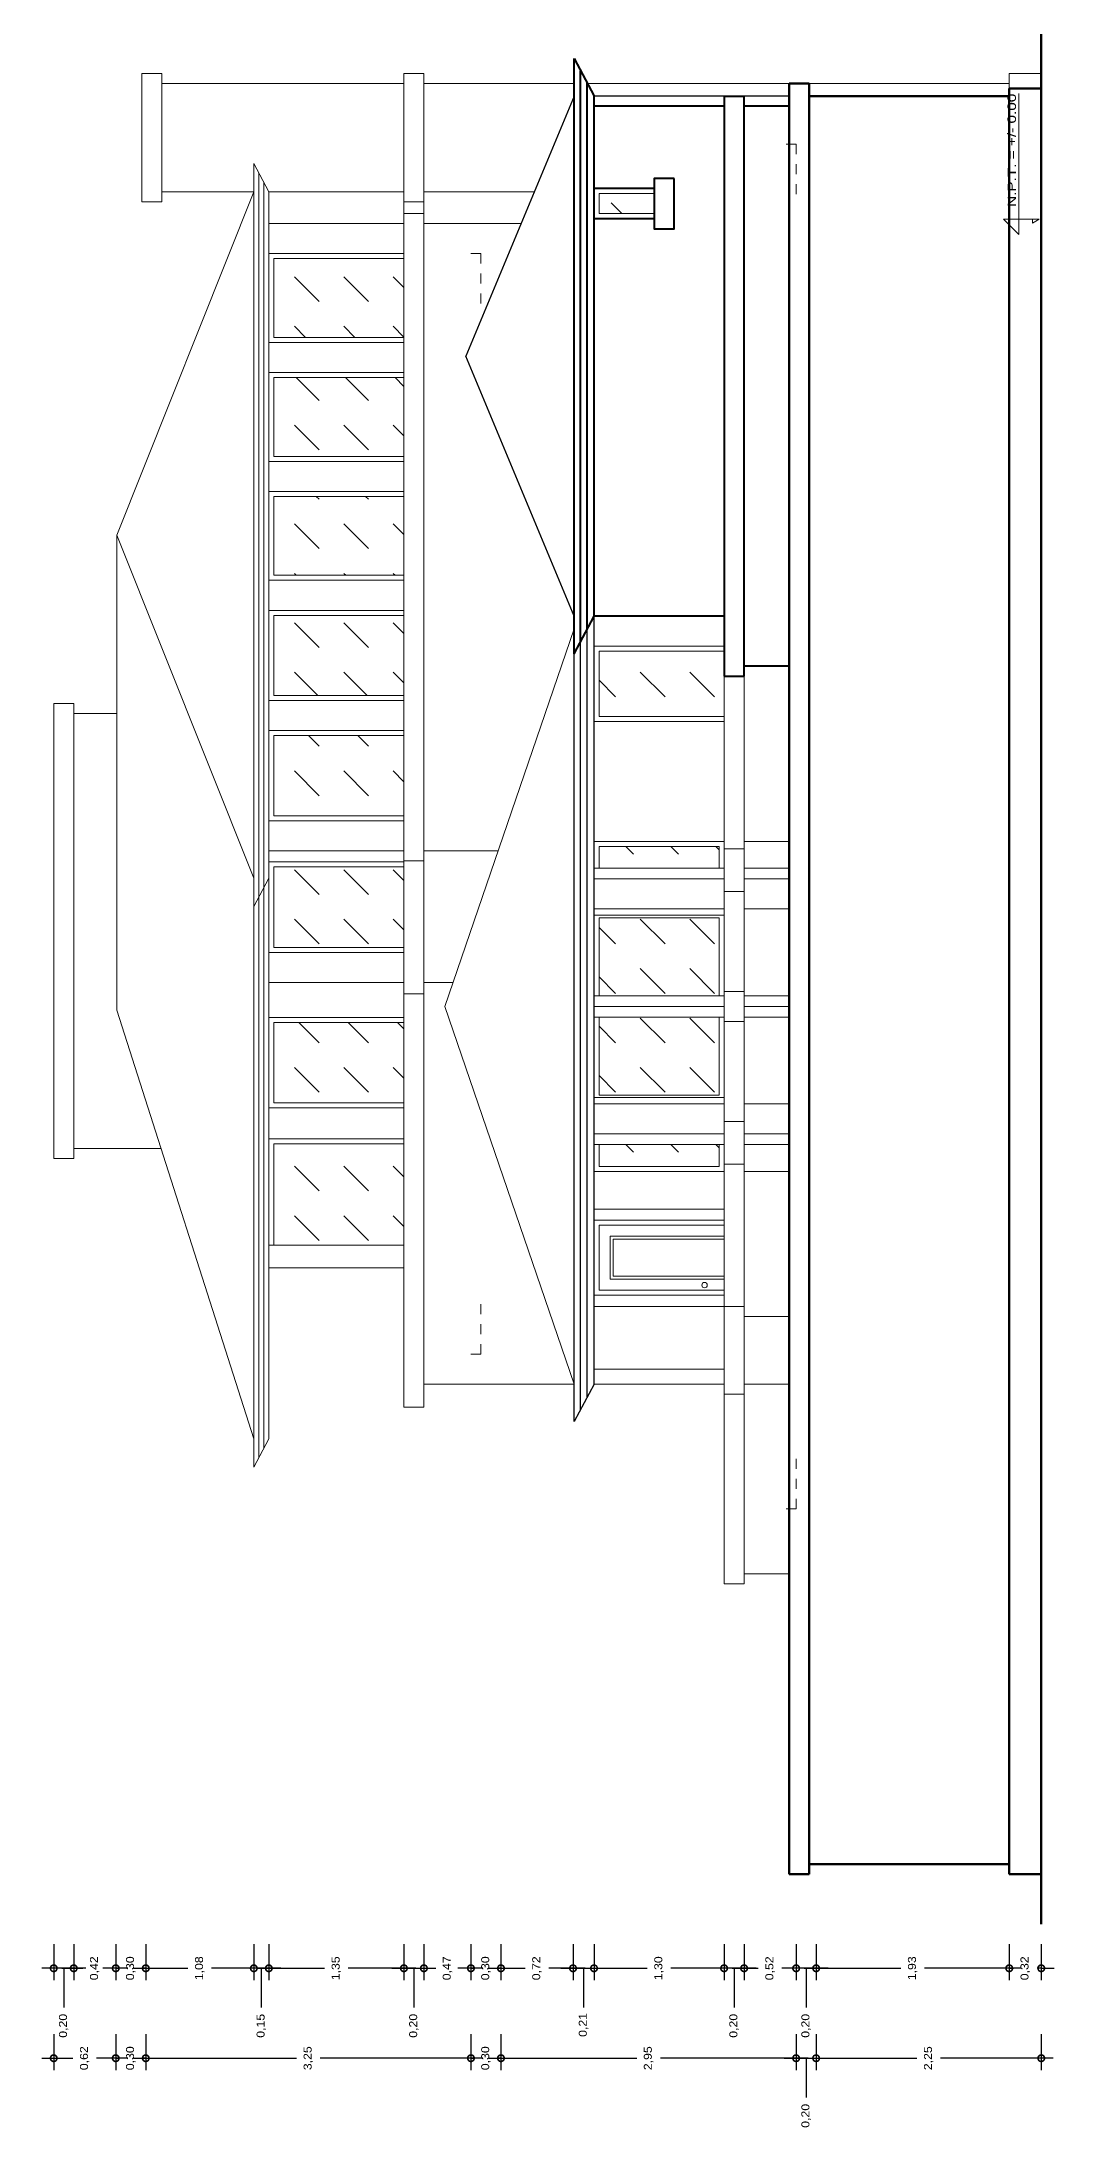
# Model space of a CAD drawing. Header units: millimetres. Extents: x -1459 to -1413, y -119 to 301.
# Drawn here: x -1433.58 to -1423.46, y 185.93 to 206.78 of the extents above; entities that cross this region are included whole.
import ezdxf

# ---------------------------------------------------------------- set-up
doc = ezdxf.new("R2010")
doc.units = ezdxf.units.MM
doc.linetypes.add('RAYITAS', pattern=[0.375, 0.25, -0.125])
doc.layers.get('0').update_dxf_attribs({"lineweight": 0})
doc.layers.get('Defpoints').update_dxf_attribs({"lineweight": 5})
for name, color, linetype, lineweight in [('CORTE PLUMA 5', 5, 'Continuous', 40), ('COTAS', 190, 'Continuous', 9), ('MURO CORTADO', 1, 'Continuous', 60), ('PLUMA 1', 236, 'Continuous', 5), ('PLUMA 2', 3, 'Continuous', 15), ('PLUMA 3', 30, 'Continuous', 20), ('PLUMA 4', 8, 'Continuous', 30), ('PLUMA 6', 140, 'Continuous', 50), ('PROYECCIONES', 40, 'RAYITAS', 13), ('TEXTOS', 30, 'Continuous', 5)]:
    doc.layers.add(name, color=color, linetype=linetype, lineweight=lineweight)
doc.styles.add('Arial', font='arial.ttf')
doc.styles.add('ARIAL DERECHO', font='arial.ttf', dxfattribs={"width": 1.1})
doc.dimstyles.new('COTAS 50 OK', dxfattribs={"dimtxt": 0.08, "dimasz": 0.13, "dimexe": 0.12, "dimexo": 0.2, "dimgap": 0.07, "dimtad": 0, "dimtih": 1, "dimtoh": 1, "dimzin": 0, "dimtxsty": 'ARIAL DERECHO', "dimblk": 'DOTSMALL', "dimcen": 0.15, "dimdle": 0.12, "dimadec": 0, "dimazin": 0, "dimtfac": 1, "dimtmove": 1, "dimatfit": 3, "dimfxl": 1, "dimtzin": 0, "dimarcsym": 0})
pattern_1 = [(135, (-1208.55178, -9.68027), (-0.4490128, 3e-17), [0.3175, -0.3175])]

# ---------------------------------------------------------------- blocks, each defined once
blk = doc.blocks.new('_DotSmall')
at = {"color": 0, "linetype": 'ByBlock', "const_width": 0.5}
blk.add_lwpolyline([(-0.0625, 0, 1), (0.0625, 0, 1)], format="xyb", close=True, dxfattribs=at)
blk = doc.blocks.new('*D639')
at = {"layer": 'COTAS', "color": 0, "lineweight": -2}
for p, q in [((-1426.045, 186.864), (-1426.045, 186.505)), ((-1425.845, 186.864), (-1425.845, 186.505)), ((-1426.165, 186.625), (-1425.725, 186.625)), ((-1425.945, 186.625), (-1425.945, 186.373)), ((-1425.945, 186.373), (-1425.945, 186.233))]:
    blk.add_line(p, q, dxfattribs=at)
at = {"layer": 'Defpoints', "color": 0}
for p in [(-1426.045, 187.064), (-1425.845, 187.064), (-1425.845, 186.625)]:
    blk.add_point(p, dxfattribs=at)
at = {"layer": 'COTAS', "color": 0, "lineweight": -2, "xscale": 0.13, "yscale": 0.13, "zscale": 0.13, "rotation": 180}
blk.add_blockref('_DotSmall', (-1426.045, 186.625), dxfattribs=at)
at = {"layer": 'COTAS', "color": 0, "lineweight": -2, "xscale": 0.13, "yscale": 0.13, "zscale": 0.13}
blk.add_blockref('_DotSmall', (-1425.845, 186.625), dxfattribs=at)
at = {"layer": 'COTAS', "color": 0, "insert": (-1425.945, 186.049), "char_height": 0.08, "attachment_point": 5, "rotation": 90, "style": 'ARIAL DERECHO'}
blk.add_mtext('0,20', dxfattribs=at)
blk = doc.blocks.new('*D640')
at = {"layer": 'COTAS', "color": 0, "lineweight": -2}
for p, q in [((-1425.845, 186.864), (-1425.845, 186.505)), ((-1423.595, 186.864), (-1423.595, 186.505)), ((-1425.965, 186.625), (-1424.838, 186.625)), ((-1423.475, 186.625), (-1424.602, 186.625))]:
    blk.add_line(p, q, dxfattribs=at)
at = {"layer": 'Defpoints', "color": 0}
for p in [(-1425.845, 187.064), (-1423.595, 187.064), (-1423.595, 186.625)]:
    blk.add_point(p, dxfattribs=at)
at = {"layer": 'COTAS', "color": 0, "lineweight": -2, "xscale": 0.13, "yscale": 0.13, "zscale": 0.13, "rotation": 180}
blk.add_blockref('_DotSmall', (-1425.845, 186.625), dxfattribs=at)
at = {"layer": 'COTAS', "color": 0, "lineweight": -2, "xscale": 0.13, "yscale": 0.13, "zscale": 0.13}
blk.add_blockref('_DotSmall', (-1423.595, 186.625), dxfattribs=at)
at = {"layer": 'COTAS', "color": 0, "insert": (-1424.72, 186.625), "char_height": 0.08, "attachment_point": 5, "rotation": 90, "style": 'ARIAL DERECHO'}
blk.add_mtext('2,25', dxfattribs=at)
blk = doc.blocks.new('*D641')
at = {"layer": 'COTAS', "color": 0, "lineweight": -2}
for p, q in [((-1426.045, 187.764), (-1426.045, 187.404)), ((-1425.845, 187.764), (-1425.845, 187.404)), ((-1425.725, 187.524), (-1426.165, 187.524)), ((-1425.945, 187.524), (-1425.945, 187.273)), ((-1425.945, 187.273), (-1425.945, 187.133))]:
    blk.add_line(p, q, dxfattribs=at)
at = {"layer": 'Defpoints', "color": 0}
for p in [(-1426.045, 187.964), (-1425.845, 187.964), (-1426.045, 187.524)]:
    blk.add_point(p, dxfattribs=at)
at = {"layer": 'COTAS', "color": 0, "lineweight": -2, "xscale": 0.13, "yscale": 0.13, "zscale": 0.13, "rotation": 180}
blk.add_blockref('_DotSmall', (-1426.045, 187.524), dxfattribs=at)
at = {"layer": 'COTAS', "color": 0, "lineweight": -2, "xscale": 0.13, "yscale": 0.13, "zscale": 0.13}
blk.add_blockref('_DotSmall', (-1425.845, 187.524), dxfattribs=at)
at = {"layer": 'COTAS', "color": 0, "insert": (-1425.945, 186.949), "char_height": 0.08, "attachment_point": 5, "rotation": 90, "style": 'ARIAL DERECHO'}
blk.add_mtext('0,20', dxfattribs=at)
blk = doc.blocks.new('*D642')
at = {"layer": 'COTAS', "color": 0, "lineweight": -2}
for p, q in [((-1432.545, 186.864), (-1432.545, 186.505)), ((-1429.295, 186.864), (-1429.295, 186.505)), ((-1432.665, 186.625), (-1431.038, 186.625)), ((-1429.175, 186.625), (-1430.802, 186.625))]:
    blk.add_line(p, q, dxfattribs=at)
at = {"layer": 'Defpoints', "color": 0}
for p in [(-1432.545, 187.064), (-1429.295, 187.064), (-1429.295, 186.625)]:
    blk.add_point(p, dxfattribs=at)
at = {"layer": 'COTAS', "color": 0, "lineweight": -2, "xscale": 0.13, "yscale": 0.13, "zscale": 0.13, "rotation": 180}
blk.add_blockref('_DotSmall', (-1432.545, 186.625), dxfattribs=at)
at = {"layer": 'COTAS', "color": 0, "lineweight": -2, "xscale": 0.13, "yscale": 0.13, "zscale": 0.13}
blk.add_blockref('_DotSmall', (-1429.295, 186.625), dxfattribs=at)
at = {"layer": 'COTAS', "color": 0, "insert": (-1430.92, 186.625), "char_height": 0.08, "attachment_point": 5, "rotation": 90, "style": 'ARIAL DERECHO'}
blk.add_mtext('3,25', dxfattribs=at)
blk = doc.blocks.new('*D643')
at = {"layer": 'COTAS', "color": 0, "lineweight": -2}
for p, q in [((-1433.465, 187.764), (-1433.465, 187.404)), ((-1433.265, 187.764), (-1433.265, 187.404)), ((-1433.145, 187.524), (-1433.585, 187.524)), ((-1433.365, 187.524), (-1433.365, 187.273)), ((-1433.365, 187.273), (-1433.365, 187.133))]:
    blk.add_line(p, q, dxfattribs=at)
at = {"layer": 'Defpoints', "color": 0}
for p in [(-1433.465, 187.964), (-1433.265, 187.964), (-1433.465, 187.524)]:
    blk.add_point(p, dxfattribs=at)
at = {"layer": 'COTAS', "color": 0, "lineweight": -2, "xscale": 0.13, "yscale": 0.13, "zscale": 0.13, "rotation": 180}
blk.add_blockref('_DotSmall', (-1433.465, 187.524), dxfattribs=at)
at = {"layer": 'COTAS', "color": 0, "lineweight": -2, "xscale": 0.13, "yscale": 0.13, "zscale": 0.13}
blk.add_blockref('_DotSmall', (-1433.265, 187.524), dxfattribs=at)
at = {"layer": 'COTAS', "color": 0, "insert": (-1433.365, 186.949), "char_height": 0.08, "attachment_point": 5, "rotation": 90, "style": 'ARIAL DERECHO'}
blk.add_mtext('0,20', dxfattribs=at)
blk = doc.blocks.new('*D644')
at = {"layer": 'COTAS', "color": 0, "lineweight": -2}
for p, q in [((-1432.845, 187.764), (-1432.845, 187.404)), ((-1432.545, 187.764), (-1432.545, 187.404)), ((-1432.845, 187.524), (-1432.975, 187.524)), ((-1432.845, 187.524), (-1432.813, 187.524)), ((-1432.545, 187.524), (-1432.577, 187.524)), ((-1432.545, 187.524), (-1432.415, 187.524))]:
    blk.add_line(p, q, dxfattribs=at)
at = {"layer": 'Defpoints', "color": 0}
for p in [(-1432.845, 187.964), (-1432.545, 187.964), (-1432.545, 187.524)]:
    blk.add_point(p, dxfattribs=at)
at = {"layer": 'COTAS', "color": 0, "lineweight": -2, "xscale": 0.13, "yscale": 0.13, "zscale": 0.13}
blk.add_blockref('_DotSmall', (-1432.845, 187.524), dxfattribs=at)
at = {"layer": 'COTAS', "color": 0, "lineweight": -2, "xscale": 0.13, "yscale": 0.13, "zscale": 0.13, "rotation": 180}
blk.add_blockref('_DotSmall', (-1432.545, 187.524), dxfattribs=at)
at = {"layer": 'COTAS', "color": 0, "insert": (-1432.695, 187.524), "char_height": 0.08, "attachment_point": 5, "rotation": 90, "style": 'ARIAL DERECHO'}
blk.add_mtext('0,30', dxfattribs=at)
blk = doc.blocks.new('*D645')
at = {"layer": 'COTAS', "color": 0, "lineweight": -2}
for p, q in [((-1433.265, 187.764), (-1433.265, 187.404)), ((-1432.845, 187.764), (-1432.845, 187.404)), ((-1433.385, 187.524), (-1433.173, 187.524)), ((-1432.725, 187.524), (-1432.937, 187.524))]:
    blk.add_line(p, q, dxfattribs=at)
at = {"layer": 'Defpoints', "color": 0}
for p in [(-1433.265, 187.964), (-1432.845, 187.964), (-1433.265, 187.524)]:
    blk.add_point(p, dxfattribs=at)
at = {"layer": 'COTAS', "color": 0, "lineweight": -2, "xscale": 0.13, "yscale": 0.13, "zscale": 0.13, "rotation": 180}
blk.add_blockref('_DotSmall', (-1433.265, 187.524), dxfattribs=at)
at = {"layer": 'COTAS', "color": 0, "lineweight": -2, "xscale": 0.13, "yscale": 0.13, "zscale": 0.13}
blk.add_blockref('_DotSmall', (-1432.845, 187.524), dxfattribs=at)
at = {"layer": 'COTAS', "color": 0, "insert": (-1433.055, 187.524), "char_height": 0.08, "attachment_point": 5, "rotation": 90, "style": 'ARIAL DERECHO'}
blk.add_mtext('0,42', dxfattribs=at)
blk = doc.blocks.new('*D646')
at = {"layer": 'COTAS', "color": 0, "lineweight": -2}
for p, q in [((-1432.845, 186.864), (-1432.845, 186.505)), ((-1432.545, 186.864), (-1432.545, 186.505)), ((-1432.845, 186.625), (-1432.975, 186.625)), ((-1432.845, 186.625), (-1432.813, 186.625)), ((-1432.545, 186.625), (-1432.577, 186.625)), ((-1432.545, 186.625), (-1432.415, 186.625))]:
    blk.add_line(p, q, dxfattribs=at)
at = {"layer": 'Defpoints', "color": 0}
for p in [(-1432.845, 187.064), (-1432.545, 187.064), (-1432.845, 186.625)]:
    blk.add_point(p, dxfattribs=at)
at = {"layer": 'COTAS', "color": 0, "lineweight": -2, "xscale": 0.13, "yscale": 0.13, "zscale": 0.13}
blk.add_blockref('_DotSmall', (-1432.845, 186.625), dxfattribs=at)
at = {"layer": 'COTAS', "color": 0, "lineweight": -2, "xscale": 0.13, "yscale": 0.13, "zscale": 0.13, "rotation": 180}
blk.add_blockref('_DotSmall', (-1432.545, 186.625), dxfattribs=at)
at = {"layer": 'COTAS', "color": 0, "insert": (-1432.695, 186.625), "char_height": 0.08, "attachment_point": 5, "rotation": 90, "style": 'ARIAL DERECHO'}
blk.add_mtext('0,30', dxfattribs=at)
blk = doc.blocks.new('*D647')
at = {"layer": 'COTAS', "color": 0, "lineweight": -2}
for p, q in [((-1433.465, 186.864), (-1433.465, 186.505)), ((-1432.845, 186.864), (-1432.845, 186.505)), ((-1433.585, 186.625), (-1433.273, 186.625)), ((-1432.725, 186.625), (-1433.037, 186.625))]:
    blk.add_line(p, q, dxfattribs=at)
at = {"layer": 'Defpoints', "color": 0}
for p in [(-1433.465, 187.064), (-1432.845, 187.064), (-1433.465, 186.625)]:
    blk.add_point(p, dxfattribs=at)
at = {"layer": 'COTAS', "color": 0, "lineweight": -2, "xscale": 0.13, "yscale": 0.13, "zscale": 0.13, "rotation": 180}
blk.add_blockref('_DotSmall', (-1433.465, 186.625), dxfattribs=at)
at = {"layer": 'COTAS', "color": 0, "lineweight": -2, "xscale": 0.13, "yscale": 0.13, "zscale": 0.13}
blk.add_blockref('_DotSmall', (-1432.845, 186.625), dxfattribs=at)
at = {"layer": 'COTAS', "color": 0, "insert": (-1433.155, 186.625), "char_height": 0.08, "attachment_point": 5, "rotation": 90, "style": 'ARIAL DERECHO'}
blk.add_mtext('0,62', dxfattribs=at)
blk = doc.blocks.new('*D648')
at = {"layer": 'COTAS', "color": 0, "lineweight": -2}
for p, q in [((-1429.765, 187.764), (-1429.765, 187.404)), ((-1429.295, 187.764), (-1429.295, 187.404)), ((-1429.885, 187.524), (-1429.648, 187.524)), ((-1429.175, 187.524), (-1429.412, 187.524))]:
    blk.add_line(p, q, dxfattribs=at)
at = {"layer": 'Defpoints', "color": 0}
for p in [(-1429.765, 187.964), (-1429.295, 187.964), (-1429.295, 187.524)]:
    blk.add_point(p, dxfattribs=at)
at = {"layer": 'COTAS', "color": 0, "lineweight": -2, "xscale": 0.13, "yscale": 0.13, "zscale": 0.13, "rotation": 180}
blk.add_blockref('_DotSmall', (-1429.765, 187.524), dxfattribs=at)
at = {"layer": 'COTAS', "color": 0, "lineweight": -2, "xscale": 0.13, "yscale": 0.13, "zscale": 0.13}
blk.add_blockref('_DotSmall', (-1429.295, 187.524), dxfattribs=at)
at = {"layer": 'COTAS', "color": 0, "insert": (-1429.53, 187.524), "char_height": 0.08, "attachment_point": 5, "rotation": 90, "style": 'ARIAL DERECHO'}
blk.add_mtext('0,47', dxfattribs=at)
blk = doc.blocks.new('*D649')
at = {"layer": 'COTAS', "color": 0, "lineweight": -2}
for p, q in [((-1429.965, 187.764), (-1429.965, 187.404)), ((-1429.765, 187.764), (-1429.765, 187.404)), ((-1430.085, 187.524), (-1429.645, 187.524)), ((-1429.865, 187.524), (-1429.865, 187.273)), ((-1429.865, 187.273), (-1429.865, 187.133))]:
    blk.add_line(p, q, dxfattribs=at)
at = {"layer": 'Defpoints', "color": 0}
for p in [(-1429.965, 187.964), (-1429.765, 187.964), (-1429.765, 187.524)]:
    blk.add_point(p, dxfattribs=at)
at = {"layer": 'COTAS', "color": 0, "lineweight": -2, "xscale": 0.13, "yscale": 0.13, "zscale": 0.13, "rotation": 180}
blk.add_blockref('_DotSmall', (-1429.965, 187.524), dxfattribs=at)
at = {"layer": 'COTAS', "color": 0, "lineweight": -2, "xscale": 0.13, "yscale": 0.13, "zscale": 0.13}
blk.add_blockref('_DotSmall', (-1429.765, 187.524), dxfattribs=at)
at = {"layer": 'COTAS', "color": 0, "insert": (-1429.865, 186.949), "char_height": 0.08, "attachment_point": 5, "rotation": 90, "style": 'ARIAL DERECHO'}
blk.add_mtext('0,20', dxfattribs=at)
blk = doc.blocks.new('*D650')
at = {"layer": 'COTAS', "color": 0, "lineweight": -2}
for p, q in [((-1432.545, 187.764), (-1432.545, 187.404)), ((-1431.465, 187.764), (-1431.465, 187.404)), ((-1432.665, 187.524), (-1432.123, 187.524)), ((-1431.345, 187.524), (-1431.887, 187.524))]:
    blk.add_line(p, q, dxfattribs=at)
at = {"layer": 'Defpoints', "color": 0}
for p in [(-1432.545, 187.964), (-1431.465, 187.964), (-1432.545, 187.524)]:
    blk.add_point(p, dxfattribs=at)
at = {"layer": 'COTAS', "color": 0, "lineweight": -2, "xscale": 0.13, "yscale": 0.13, "zscale": 0.13, "rotation": 180}
blk.add_blockref('_DotSmall', (-1432.545, 187.524), dxfattribs=at)
at = {"layer": 'COTAS', "color": 0, "lineweight": -2, "xscale": 0.13, "yscale": 0.13, "zscale": 0.13}
blk.add_blockref('_DotSmall', (-1431.465, 187.524), dxfattribs=at)
at = {"layer": 'COTAS', "color": 0, "insert": (-1432.005, 187.524), "char_height": 0.08, "attachment_point": 5, "rotation": 90, "style": 'ARIAL DERECHO'}
blk.add_mtext('1,08', dxfattribs=at)
blk = doc.blocks.new('*D651')
at = {"layer": 'COTAS', "color": 0, "lineweight": -2}
for p, q in [((-1431.465, 187.764), (-1431.465, 187.404)), ((-1431.315, 187.764), (-1431.315, 187.404)), ((-1431.195, 187.524), (-1431.585, 187.524)), ((-1431.39, 187.524), (-1431.39, 187.273)), ((-1431.39, 187.273), (-1431.39, 187.133))]:
    blk.add_line(p, q, dxfattribs=at)
at = {"layer": 'Defpoints', "color": 0}
for p in [(-1431.465, 187.964), (-1431.315, 187.964), (-1431.465, 187.524)]:
    blk.add_point(p, dxfattribs=at)
at = {"layer": 'COTAS', "color": 0, "lineweight": -2, "xscale": 0.13, "yscale": 0.13, "zscale": 0.13, "rotation": 180}
blk.add_blockref('_DotSmall', (-1431.465, 187.524), dxfattribs=at)
at = {"layer": 'COTAS', "color": 0, "lineweight": -2, "xscale": 0.13, "yscale": 0.13, "zscale": 0.13}
blk.add_blockref('_DotSmall', (-1431.315, 187.524), dxfattribs=at)
at = {"layer": 'COTAS', "color": 0, "insert": (-1431.39, 186.949), "char_height": 0.08, "attachment_point": 5, "rotation": 90, "style": 'ARIAL DERECHO'}
blk.add_mtext('0,15', dxfattribs=at)
blk = doc.blocks.new('*D652')
at = {"layer": 'COTAS', "color": 0, "lineweight": -2}
for p, q in [((-1431.315, 187.764), (-1431.315, 187.404)), ((-1429.965, 187.764), (-1429.965, 187.404)), ((-1431.435, 187.524), (-1430.758, 187.524)), ((-1429.845, 187.524), (-1430.522, 187.524))]:
    blk.add_line(p, q, dxfattribs=at)
at = {"layer": 'Defpoints', "color": 0}
for p in [(-1431.315, 187.964), (-1429.965, 187.964), (-1429.965, 187.524)]:
    blk.add_point(p, dxfattribs=at)
at = {"layer": 'COTAS', "color": 0, "lineweight": -2, "xscale": 0.13, "yscale": 0.13, "zscale": 0.13, "rotation": 180}
blk.add_blockref('_DotSmall', (-1431.315, 187.524), dxfattribs=at)
at = {"layer": 'COTAS', "color": 0, "lineweight": -2, "xscale": 0.13, "yscale": 0.13, "zscale": 0.13}
blk.add_blockref('_DotSmall', (-1429.965, 187.524), dxfattribs=at)
at = {"layer": 'COTAS', "color": 0, "insert": (-1430.64, 187.524), "char_height": 0.08, "attachment_point": 5, "rotation": 90, "style": 'ARIAL DERECHO'}
blk.add_mtext('1,35', dxfattribs=at)
blk = doc.blocks.new('*D653')
at = {"layer": 'COTAS', "color": 0, "lineweight": -2}
for p, q in [((-1428.275, 187.764), (-1428.275, 187.404)), ((-1428.065, 187.764), (-1428.065, 187.404)), ((-1428.395, 187.524), (-1427.945, 187.524)), ((-1428.17, 187.524), (-1428.17, 187.273)), ((-1428.17, 187.273), (-1428.17, 187.133))]:
    blk.add_line(p, q, dxfattribs=at)
at = {"layer": 'Defpoints', "color": 0}
for p in [(-1428.275, 187.964), (-1428.065, 187.964), (-1428.065, 187.524)]:
    blk.add_point(p, dxfattribs=at)
at = {"layer": 'COTAS', "color": 0, "lineweight": -2, "xscale": 0.13, "yscale": 0.13, "zscale": 0.13, "rotation": 180}
blk.add_blockref('_DotSmall', (-1428.275, 187.524), dxfattribs=at)
at = {"layer": 'COTAS', "color": 0, "lineweight": -2, "xscale": 0.13, "yscale": 0.13, "zscale": 0.13}
blk.add_blockref('_DotSmall', (-1428.065, 187.524), dxfattribs=at)
at = {"layer": 'COTAS', "color": 0, "insert": (-1428.17, 186.958), "char_height": 0.08, "attachment_point": 5, "rotation": 90, "style": 'ARIAL DERECHO'}
blk.add_mtext('0,21', dxfattribs=at)
blk = doc.blocks.new('*D654')
at = {"layer": 'COTAS', "color": 0, "lineweight": -2}
for p, q in [((-1428.065, 187.764), (-1428.065, 187.404)), ((-1426.765, 187.764), (-1426.765, 187.404)), ((-1428.185, 187.524), (-1427.533, 187.524)), ((-1426.645, 187.524), (-1427.297, 187.524))]:
    blk.add_line(p, q, dxfattribs=at)
at = {"layer": 'Defpoints', "color": 0}
for p in [(-1428.065, 187.964), (-1426.765, 187.964), (-1428.065, 187.524)]:
    blk.add_point(p, dxfattribs=at)
at = {"layer": 'COTAS', "color": 0, "lineweight": -2, "xscale": 0.13, "yscale": 0.13, "zscale": 0.13, "rotation": 180}
blk.add_blockref('_DotSmall', (-1428.065, 187.524), dxfattribs=at)
at = {"layer": 'COTAS', "color": 0, "lineweight": -2, "xscale": 0.13, "yscale": 0.13, "zscale": 0.13}
blk.add_blockref('_DotSmall', (-1426.765, 187.524), dxfattribs=at)
at = {"layer": 'COTAS', "color": 0, "insert": (-1427.415, 187.524), "char_height": 0.08, "attachment_point": 5, "rotation": 90, "style": 'ARIAL DERECHO'}
blk.add_mtext('1,30', dxfattribs=at)
blk = doc.blocks.new('*D655')
at = {"layer": 'COTAS', "color": 0, "lineweight": -2}
for p, q in [((-1426.765, 187.764), (-1426.765, 187.404)), ((-1426.565, 187.764), (-1426.565, 187.404)), ((-1426.445, 187.524), (-1426.885, 187.524)), ((-1426.665, 187.524), (-1426.665, 187.273)), ((-1426.665, 187.273), (-1426.665, 187.133))]:
    blk.add_line(p, q, dxfattribs=at)
at = {"layer": 'Defpoints', "color": 0}
for p in [(-1426.765, 187.964), (-1426.565, 187.964), (-1426.765, 187.524)]:
    blk.add_point(p, dxfattribs=at)
at = {"layer": 'COTAS', "color": 0, "lineweight": -2, "xscale": 0.13, "yscale": 0.13, "zscale": 0.13, "rotation": 180}
blk.add_blockref('_DotSmall', (-1426.765, 187.524), dxfattribs=at)
at = {"layer": 'COTAS', "color": 0, "lineweight": -2, "xscale": 0.13, "yscale": 0.13, "zscale": 0.13}
blk.add_blockref('_DotSmall', (-1426.565, 187.524), dxfattribs=at)
at = {"layer": 'COTAS', "color": 0, "insert": (-1426.665, 186.949), "char_height": 0.08, "attachment_point": 5, "rotation": 90, "style": 'ARIAL DERECHO'}
blk.add_mtext('0,20', dxfattribs=at)
blk = doc.blocks.new('*D656')
at = {"layer": 'COTAS', "color": 0, "lineweight": -2}
for p, q in [((-1426.565, 187.764), (-1426.565, 187.404)), ((-1426.045, 187.764), (-1426.045, 187.404)), ((-1426.685, 187.524), (-1426.423, 187.524)), ((-1425.925, 187.524), (-1426.187, 187.524))]:
    blk.add_line(p, q, dxfattribs=at)
at = {"layer": 'Defpoints', "color": 0}
for p in [(-1426.565, 187.964), (-1426.045, 187.964), (-1426.565, 187.524)]:
    blk.add_point(p, dxfattribs=at)
at = {"layer": 'COTAS', "color": 0, "lineweight": -2, "xscale": 0.13, "yscale": 0.13, "zscale": 0.13, "rotation": 180}
blk.add_blockref('_DotSmall', (-1426.565, 187.524), dxfattribs=at)
at = {"layer": 'COTAS', "color": 0, "lineweight": -2, "xscale": 0.13, "yscale": 0.13, "zscale": 0.13}
blk.add_blockref('_DotSmall', (-1426.045, 187.524), dxfattribs=at)
at = {"layer": 'COTAS', "color": 0, "insert": (-1426.305, 187.524), "char_height": 0.08, "attachment_point": 5, "rotation": 90, "style": 'ARIAL DERECHO'}
blk.add_mtext('0,52', dxfattribs=at)
blk = doc.blocks.new('*D657')
at = {"layer": 'COTAS', "color": 0, "lineweight": -2}
for p, q in [((-1423.915, 187.764), (-1423.915, 187.404)), ((-1423.595, 187.764), (-1423.595, 187.404)), ((-1423.915, 187.524), (-1424.045, 187.524)), ((-1423.915, 187.524), (-1423.873, 187.524)), ((-1423.595, 187.524), (-1423.637, 187.524)), ((-1423.595, 187.524), (-1423.465, 187.524))]:
    blk.add_line(p, q, dxfattribs=at)
at = {"layer": 'Defpoints', "color": 0}
for p in [(-1423.915, 187.964), (-1423.595, 187.964), (-1423.595, 187.524)]:
    blk.add_point(p, dxfattribs=at)
at = {"layer": 'COTAS', "color": 0, "lineweight": -2, "xscale": 0.13, "yscale": 0.13, "zscale": 0.13}
blk.add_blockref('_DotSmall', (-1423.915, 187.524), dxfattribs=at)
at = {"layer": 'COTAS', "color": 0, "lineweight": -2, "xscale": 0.13, "yscale": 0.13, "zscale": 0.13, "rotation": 180}
blk.add_blockref('_DotSmall', (-1423.595, 187.524), dxfattribs=at)
at = {"layer": 'COTAS', "color": 0, "insert": (-1423.755, 187.524), "char_height": 0.08, "attachment_point": 5, "rotation": 90, "style": 'ARIAL DERECHO'}
blk.add_mtext('0,32', dxfattribs=at)
blk = doc.blocks.new('*D666')
at = {"layer": 'COTAS', "color": 0, "lineweight": -2}
for p, q in [((-1425.845, 187.764), (-1425.845, 187.404)), ((-1423.915, 187.764), (-1423.915, 187.404)), ((-1425.965, 187.524), (-1424.998, 187.524)), ((-1423.795, 187.524), (-1424.762, 187.524))]:
    blk.add_line(p, q, dxfattribs=at)
at = {"layer": 'Defpoints', "color": 0}
for p in [(-1425.845, 187.964), (-1423.915, 187.964), (-1425.845, 187.524)]:
    blk.add_point(p, dxfattribs=at)
at = {"layer": 'COTAS', "color": 0, "lineweight": -2, "xscale": 0.13, "yscale": 0.13, "zscale": 0.13, "rotation": 180}
blk.add_blockref('_DotSmall', (-1425.845, 187.524), dxfattribs=at)
at = {"layer": 'COTAS', "color": 0, "lineweight": -2, "xscale": 0.13, "yscale": 0.13, "zscale": 0.13}
blk.add_blockref('_DotSmall', (-1423.915, 187.524), dxfattribs=at)
at = {"layer": 'COTAS', "color": 0, "insert": (-1424.88, 187.524), "char_height": 0.08, "attachment_point": 5, "rotation": 90, "style": 'ARIAL DERECHO'}
blk.add_mtext('1,93', dxfattribs=at)
blk = doc.blocks.new('f')
at = {"layer": 'TEXTOS'}
for p, q in [((564.862, -28.78), (565.014, -28.628)), ((565.014, -28.628), (565.014, -28.984)), ((564.862, -28.78), (566.107, -28.78)), ((564.974, -28.918), (565.014, -28.918)), ((564.974, -28.918), (565.014, -28.984)), ((566.107, -28.78), (566.271, -28.78))]:
    blk.add_line(p, q, dxfattribs=at)
blk = doc.blocks.new('*D749')
at = {"layer": 'COTAS', "color": 0, "lineweight": -2}
for p, q in [((-1429.295, 187.764), (-1429.295, 187.404)), ((-1428.995, 187.764), (-1428.995, 187.404)), ((-1429.295, 187.524), (-1429.425, 187.524)), ((-1429.295, 187.524), (-1429.263, 187.524)), ((-1428.995, 187.524), (-1429.027, 187.524)), ((-1428.995, 187.524), (-1428.865, 187.524))]:
    blk.add_line(p, q, dxfattribs=at)
at = {"layer": 'Defpoints', "color": 0}
for p in [(-1429.295, 187.964), (-1428.995, 187.964), (-1428.995, 187.524)]:
    blk.add_point(p, dxfattribs=at)
at = {"layer": 'COTAS', "color": 0, "lineweight": -2, "xscale": 0.13, "yscale": 0.13, "zscale": 0.13}
blk.add_blockref('_DotSmall', (-1429.295, 187.524), dxfattribs=at)
at = {"layer": 'COTAS', "color": 0, "lineweight": -2, "xscale": 0.13, "yscale": 0.13, "zscale": 0.13, "rotation": 180}
blk.add_blockref('_DotSmall', (-1428.995, 187.524), dxfattribs=at)
at = {"layer": 'COTAS', "color": 0, "insert": (-1429.145, 187.524), "char_height": 0.08, "attachment_point": 5, "rotation": 90, "style": 'ARIAL DERECHO'}
blk.add_mtext('0,30', dxfattribs=at)
blk = doc.blocks.new('*D750')
at = {"layer": 'COTAS', "color": 0, "lineweight": -2}
for p, q in [((-1429.295, 186.864), (-1429.295, 186.505)), ((-1428.995, 186.864), (-1428.995, 186.505)), ((-1429.295, 186.625), (-1429.425, 186.625)), ((-1429.295, 186.625), (-1429.263, 186.625)), ((-1428.995, 186.625), (-1429.027, 186.625)), ((-1428.995, 186.625), (-1428.865, 186.625))]:
    blk.add_line(p, q, dxfattribs=at)
at = {"layer": 'Defpoints', "color": 0}
for p in [(-1429.295, 187.064), (-1428.995, 187.064), (-1428.995, 186.625)]:
    blk.add_point(p, dxfattribs=at)
at = {"layer": 'COTAS', "color": 0, "lineweight": -2, "xscale": 0.13, "yscale": 0.13, "zscale": 0.13}
blk.add_blockref('_DotSmall', (-1429.295, 186.625), dxfattribs=at)
at = {"layer": 'COTAS', "color": 0, "lineweight": -2, "xscale": 0.13, "yscale": 0.13, "zscale": 0.13, "rotation": 180}
blk.add_blockref('_DotSmall', (-1428.995, 186.625), dxfattribs=at)
at = {"layer": 'COTAS', "color": 0, "insert": (-1429.145, 186.625), "char_height": 0.08, "attachment_point": 5, "rotation": 90, "style": 'ARIAL DERECHO'}
blk.add_mtext('0,30', dxfattribs=at)
blk = doc.blocks.new('*D751')
at = {"layer": 'COTAS', "color": 0, "lineweight": -2}
for p, q in [((-1428.995, 187.764), (-1428.995, 187.404)), ((-1428.275, 187.764), (-1428.275, 187.404)), ((-1429.115, 187.524), (-1428.753, 187.524)), ((-1428.155, 187.524), (-1428.517, 187.524))]:
    blk.add_line(p, q, dxfattribs=at)
at = {"layer": 'Defpoints', "color": 0}
for p in [(-1428.995, 187.964), (-1428.275, 187.964), (-1428.995, 187.524)]:
    blk.add_point(p, dxfattribs=at)
at = {"layer": 'COTAS', "color": 0, "lineweight": -2, "xscale": 0.13, "yscale": 0.13, "zscale": 0.13, "rotation": 180}
blk.add_blockref('_DotSmall', (-1428.995, 187.524), dxfattribs=at)
at = {"layer": 'COTAS', "color": 0, "lineweight": -2, "xscale": 0.13, "yscale": 0.13, "zscale": 0.13}
blk.add_blockref('_DotSmall', (-1428.275, 187.524), dxfattribs=at)
at = {"layer": 'COTAS', "color": 0, "insert": (-1428.635, 187.524), "char_height": 0.08, "attachment_point": 5, "rotation": 90, "style": 'ARIAL DERECHO'}
blk.add_mtext('0,72', dxfattribs=at)
blk = doc.blocks.new('*D752')
at = {"layer": 'COTAS', "color": 0, "lineweight": -2}
for p, q in [((-1428.995, 186.864), (-1428.995, 186.505)), ((-1426.045, 186.864), (-1426.045, 186.505)), ((-1429.115, 186.625), (-1427.638, 186.625)), ((-1425.925, 186.625), (-1427.402, 186.625))]:
    blk.add_line(p, q, dxfattribs=at)
at = {"layer": 'Defpoints', "color": 0}
for p in [(-1428.995, 187.064), (-1426.045, 187.064), (-1426.045, 186.625)]:
    blk.add_point(p, dxfattribs=at)
at = {"layer": 'COTAS', "color": 0, "lineweight": -2, "xscale": 0.13, "yscale": 0.13, "zscale": 0.13, "rotation": 180}
blk.add_blockref('_DotSmall', (-1428.995, 186.625), dxfattribs=at)
at = {"layer": 'COTAS', "color": 0, "lineweight": -2, "xscale": 0.13, "yscale": 0.13, "zscale": 0.13}
blk.add_blockref('_DotSmall', (-1426.045, 186.625), dxfattribs=at)
at = {"layer": 'COTAS', "color": 0, "insert": (-1427.52, 186.625), "char_height": 0.08, "attachment_point": 5, "rotation": 90, "style": 'ARIAL DERECHO'}
blk.add_mtext('2,95', dxfattribs=at)

msp = doc.modelspace()

# ---------------------------------------------------------------- hatches: boundary and pattern name
h = msp.add_hatch()
h.set_pattern_fill('DASH', color=256, scale=0.1, angle=45, style=0)
h.set_pattern_definition(pattern_1)
h.paths.add_polyline_path([(-1428.015, 205.264), (-1428.015, 205.064), (-1427.465, 205.064), (-1427.465, 205.264)])
h = msp.add_hatch()
h.set_pattern_fill('DASH', color=256, scale=0.11, angle=45, style=0)
h.set_pattern_definition([(135, (-1208.55178, -9.68027), (-0.4939141, 3e-17), [0.34925, -0.34925])])
h.paths.add_polyline_path([(-1431.265, 195.765), (-1431.265, 194.753), (-1429.965, 194.753), (-1429.965, 195.765)])
h.paths.add_polyline_path([(-1431.265, 196.979), (-1431.265, 196.175), (-1429.965, 196.175), (-1429.965, 196.979)])
h.paths.add_polyline_path([(-1431.265, 198.533), (-1431.265, 197.729), (-1429.965, 197.729), (-1429.965, 198.533)])
h.paths.add_polyline_path([(-1431.265, 199.846), (-1431.265, 199.045), (-1429.965, 199.045), (-1429.965, 199.846)])
h.paths.add_polyline_path([(-1431.265, 201.046), (-1431.265, 200.246), (-1429.965, 200.246), (-1429.965, 201.046)])
h.paths.add_polyline_path([(-1431.265, 202.238), (-1431.265, 201.449), (-1429.965, 201.449), (-1429.965, 202.238)])
h.paths.add_polyline_path([(-1431.265, 203.426), (-1431.265, 202.638), (-1429.965, 202.638), (-1429.965, 203.426)])
h.paths.add_polyline_path([(-1431.265, 204.615), (-1431.265, 203.826), (-1429.965, 203.826), (-1429.965, 204.615)])
h.paths.add_polyline_path([(-1428.015, 197.033), (-1428.015, 196.253), (-1426.815, 196.253), (-1426.815, 197.033)])
h.paths.add_polyline_path([(-1428.015, 198.026), (-1428.015, 197.245), (-1426.815, 197.245), (-1426.815, 198.026)])
h.paths.add_polyline_path([(-1428.015, 200.689), (-1428.015, 200.039), (-1426.765, 200.039), (-1426.765, 200.439), (-1426.765, 200.689)])
h = msp.add_hatch()
h.set_pattern_fill('DASH', color=256, scale=0.1, angle=45, style=0)
h.set_pattern_definition(pattern_1)
h.paths.add_polyline_path([(-1428.015, 198.739), (-1428.015, 198.52), (-1426.815, 198.52), (-1426.815, 198.739)])
h = msp.add_hatch()
h.set_pattern_fill('DASH', color=256, scale=0.1, angle=45, style=0)
h.set_pattern_definition([(135, (-1208.55178, -12.66133), (-0.4490128, 3e-17), [0.3175, -0.3175])])
h.paths.add_polyline_path([(-1428.015, 195.758), (-1428.015, 195.539), (-1426.815, 195.539), (-1426.815, 195.758)])

# ---------------------------------------------------------------- linework, layer by layer
for p, q in [((-1429.965, 204.615), (-1431.265, 204.615)), ((-1431.265, 204.615), (-1431.265, 203.826)), ((-1431.265, 203.826), (-1429.965, 203.826)), ((-1429.965, 203.426), (-1431.265, 203.426)), ((-1431.265, 203.426), (-1431.265, 202.638)), ((-1429.965, 202.638), (-1431.265, 202.638)), ((-1429.965, 202.238), (-1431.265, 202.238)), ((-1431.265, 202.238), (-1431.265, 201.449)), ((-1429.965, 201.449), (-1431.265, 201.449)), ((-1429.965, 201.046), (-1431.265, 201.046)), ((-1431.265, 201.046), (-1431.265, 200.246)), ((-1428.015, 200.039), (-1428.015, 200.689)), ((-1428.015, 200.689), (-1426.765, 200.689)), ((-1433.465, 195.618), (-1433.465, 200.167)), ((-1433.465, 200.167), (-1433.265, 200.167)), ((-1433.265, 200.167), (-1433.265, 195.618)), ((-1429.965, 200.246), (-1431.265, 200.246)), ((-1433.265, 200.067), (-1432.835, 200.067)), ((-1426.765, 200.039), (-1428.015, 200.039)), ((-1429.965, 199.846), (-1431.265, 199.846)), ((-1431.265, 199.846), (-1431.265, 199.045)), ((-1429.965, 199.045), (-1431.265, 199.045)), ((-1426.815, 198.739), (-1428.015, 198.739)), ((-1428.015, 198.739), (-1428.015, 198.52)), ((-1426.815, 198.739), (-1426.815, 198.52)), ((-1431.265, 198.533), (-1431.265, 197.729)), ((-1429.965, 198.533), (-1431.265, 198.533)), ((-1426.815, 198.026), (-1428.015, 198.026)), ((-1428.015, 198.026), (-1428.015, 197.245)), ((-1426.815, 198.026), (-1426.815, 197.245)), ((-1431.265, 197.729), (-1429.965, 197.729)), ((-1428.015, 196.253), (-1428.015, 197.033)), ((-1426.815, 196.253), (-1426.815, 197.033)), ((-1429.965, 196.979), (-1431.265, 196.979)), ((-1431.265, 196.979), (-1431.265, 196.175)), ((-1426.815, 196.253), (-1428.015, 196.253)), ((-1431.265, 196.175), (-1429.965, 196.175)), ((-1433.265, 195.618), (-1433.465, 195.618)), ((-1433.265, 195.718), (-1432.392, 195.718)), ((-1429.965, 195.765), (-1431.265, 195.765)), ((-1431.265, 195.765), (-1431.265, 194.753)), ((-1428.015, 195.539), (-1428.015, 195.758)), ((-1426.815, 195.539), (-1426.815, 195.758)), ((-1426.815, 195.539), (-1428.015, 195.539)), ((-1428.015, 194.302), (-1428.015, 194.952)), ((-1426.765, 194.952), (-1428.015, 194.952)), ((-1429.965, 194.753), (-1431.265, 194.753)), ((-1427.905, 194.842), (-1426.765, 194.842)), ((-1427.905, 194.412), (-1427.905, 194.842)), ((-1427.875, 194.812), (-1426.765, 194.812)), ((-1427.875, 194.442), (-1427.875, 194.812)), ((-1427.905, 194.412), (-1426.765, 194.412)), ((-1427.875, 194.442), (-1426.765, 194.442)), ((-1426.765, 194.302), (-1428.015, 194.302))]:
    msp.add_line(p, q)
msp.add_lwpolyline([(-1427.465, 205.064), (-1428.015, 205.064), (-1428.015, 205.264), (-1427.465, 205.264)])
at = {"color": 7, "linetype": 'Continuous'}
msp.add_circle((-1426.96, 194.353), 0.027, dxfattribs=at)
at = {"layer": 'CORTE PLUMA 5'}
for p, q in [((-1428.265, 206.614), (-1428.065, 206.239)), ((-1428.265, 200.664), (-1428.265, 206.614)), ((-1428.2, 200.786), (-1428.2, 206.492)), ((-1428.135, 200.908), (-1428.135, 206.37)), ((-1428.065, 201.039), (-1428.065, 206.239)), ((-1426.765, 206.239), (-1426.765, 200.439)), ((-1426.765, 206.239), (-1426.565, 206.239)), ((-1426.565, 200.439), (-1426.565, 206.239)), ((-1426.765, 206.139), (-1428.065, 206.139)), ((-1426.115, 206.139), (-1426.565, 206.139)), ((-1427.465, 205.314), (-1428.065, 205.314)), ((-1427.465, 205.014), (-1428.065, 205.014)), ((-1428.265, 200.664), (-1428.065, 201.039)), ((-1426.765, 201.039), (-1428.065, 201.039)), ((-1426.765, 200.439), (-1426.565, 200.439)), ((-1426.115, 200.539), (-1426.565, 200.539))]:
    msp.add_line(p, q, dxfattribs=at)
msp.add_lwpolyline([(-1427.265, 205.414), (-1427.465, 205.414), (-1427.465, 204.914), (-1427.265, 204.914)], close=True, dxfattribs=at)
at = {"layer": 'MURO CORTADO', "lineweight": 80}
msp.add_line((-1423.595, 187.964), (-1423.595, 206.964), dxfattribs=at)
at = {"layer": 'PLUMA 1'}
for p, q in [((-1432.585, 205.183), (-1432.585, 206.464)), ((-1432.585, 206.464), (-1432.385, 206.464)), ((-1432.385, 206.464), (-1432.385, 205.183)), ((-1429.965, 206.464), (-1429.765, 206.464)), ((-1429.965, 205.065), (-1429.965, 206.464)), ((-1429.765, 206.464), (-1429.765, 205.065)), ((-1423.915, 206.314), (-1423.915, 206.464)), ((-1423.915, 206.464), (-1423.595, 206.464)), ((-1429.965, 206.364), (-1432.385, 206.364)), ((-1428.265, 206.364), (-1429.765, 206.364)), ((-1426.115, 206.364), (-1428.135, 206.364)), ((-1423.915, 206.364), (-1425.915, 206.364)), ((-1432.385, 205.183), (-1432.585, 205.183)), ((-1432.385, 205.283), (-1431.465, 205.283)), ((-1431.315, 205.283), (-1429.965, 205.283)), ((-1429.965, 205.183), (-1429.765, 205.183)), ((-1429.765, 205.283), (-1428.662, 205.283)), ((-1432.835, 197.103), (-1432.835, 201.851)), ((-1429.965, 198.583), (-1431.315, 198.583)), ((-1429.965, 193.134), (-1429.965, 198.595)), ((-1429.765, 198.595), (-1429.765, 193.134)), ((-1429.965, 197.679), (-1431.315, 197.679)), ((-1429.965, 197.379), (-1431.315, 197.379)), ((-1429.965, 197.265), (-1429.765, 197.265)), ((-1429.473, 197.379), (-1429.765, 197.379)), ((-1431.465, 192.816), (-1432.835, 197.103)), ((-1429.965, 197.029), (-1431.315, 197.029)), ((-1429.965, 196.125), (-1431.315, 196.125)), ((-1429.965, 195.815), (-1431.315, 195.815)), ((-1431.265, 194.753), (-1431.315, 194.753)), ((-1429.965, 194.525), (-1431.315, 194.525)), ((-1428.265, 193.364), (-1429.765, 193.364)), ((-1429.765, 193.134), (-1429.965, 193.134))]:
    msp.add_line(p, q, dxfattribs=at)
at = {"layer": 'PLUMA 2'}
for p, q in [((-1431.465, 205.283), (-1432.835, 201.851)), ((-1431.465, 198.42), (-1432.835, 201.851)), ((-1426.765, 200.739), (-1428.065, 200.739)), ((-1426.765, 200.439), (-1426.765, 198.288)), ((-1426.565, 198.288), (-1426.565, 200.439)), ((-1428.065, 199.989), (-1426.765, 199.989)), ((-1426.765, 198.789), (-1428.065, 198.789)), ((-1426.765, 198.714), (-1426.565, 198.714)), ((-1426.115, 198.789), (-1426.565, 198.789)), ((-1428.065, 198.52), (-1426.765, 198.52)), ((-1426.565, 198.52), (-1426.115, 198.52)), ((-1431.365, 192.722), (-1431.365, 198.326)), ((-1431.315, 192.816), (-1431.315, 198.42)), ((-1426.765, 198.414), (-1428.065, 198.414)), ((-1426.765, 198.288), (-1426.565, 198.288)), ((-1426.115, 198.414), (-1426.565, 198.414)), ((-1431.465, 192.534), (-1431.465, 198.138)), ((-1431.415, 192.628), (-1431.415, 198.232)), ((-1426.765, 198.114), (-1428.065, 198.114)), ((-1426.115, 198.114), (-1426.565, 198.114)), ((-1426.765, 198.051), (-1428.065, 198.051)), ((-1426.765, 196.228), (-1428.065, 196.228)), ((-1426.765, 196.164), (-1428.065, 196.164)), ((-1426.765, 191.366), (-1426.765, 195.99)), ((-1426.765, 195.99), (-1426.565, 195.99)), ((-1426.115, 196.164), (-1426.565, 196.164)), ((-1426.565, 191.366), (-1426.565, 195.99)), ((-1426.765, 195.864), (-1428.065, 195.864)), ((-1426.115, 195.864), (-1426.565, 195.864)), ((-1428.065, 195.758), (-1426.765, 195.758)), ((-1426.765, 195.564), (-1426.565, 195.564)), ((-1426.565, 195.758), (-1426.115, 195.758)), ((-1426.765, 195.489), (-1428.065, 195.489)), ((-1426.115, 195.489), (-1426.565, 195.489)), ((-1428.065, 195.114), (-1426.765, 195.114)), ((-1426.765, 195.002), (-1428.065, 195.002)), ((-1426.765, 194.252), (-1428.065, 194.252)), ((-1428.065, 194.139), (-1426.565, 194.139)), ((-1426.115, 194.039), (-1426.565, 194.039)), ((-1426.765, 193.514), (-1428.065, 193.514)), ((-1426.765, 193.364), (-1428.065, 193.364)), ((-1426.115, 193.364), (-1426.565, 193.364)), ((-1426.565, 193.264), (-1426.765, 193.264)), ((-1431.465, 192.534), (-1431.315, 192.816)), ((-1426.115, 191.466), (-1426.565, 191.466)), ((-1426.565, 191.366), (-1426.765, 191.366))]:
    msp.add_line(p, q, dxfattribs=at)
at = {"layer": 'PLUMA 3'}
for p, q in [((-1431.465, 205.564), (-1431.315, 205.283)), ((-1431.465, 198.138), (-1431.465, 205.564)), ((-1431.415, 198.232), (-1431.415, 205.47)), ((-1431.365, 198.326), (-1431.365, 205.377)), ((-1431.315, 198.42), (-1431.315, 205.283)), ((-1429.965, 204.965), (-1431.315, 204.965)), ((-1429.965, 205.065), (-1429.765, 205.065)), ((-1429.965, 198.595), (-1429.965, 205.065)), ((-1429.765, 205.065), (-1429.765, 198.595)), ((-1429.765, 204.965), (-1428.794, 204.965)), ((-1429.965, 204.665), (-1431.315, 204.665)), ((-1429.965, 203.776), (-1431.315, 203.776)), ((-1429.965, 203.476), (-1431.315, 203.476)), ((-1429.965, 202.588), (-1431.315, 202.588)), ((-1429.965, 202.288), (-1431.315, 202.288)), ((-1429.965, 201.399), (-1431.315, 201.399)), ((-1429.965, 201.096), (-1431.315, 201.096)), ((-1429.965, 200.196), (-1431.315, 200.196)), ((-1429.965, 199.896), (-1431.315, 199.896)), ((-1429.965, 198.995), (-1431.315, 198.995)), ((-1429.965, 198.695), (-1431.315, 198.695)), ((-1429.023, 198.695), (-1429.765, 198.695)), ((-1429.965, 198.595), (-1429.765, 198.595)), ((-1431.465, 198.138), (-1431.315, 198.42)), ((-1426.765, 195.99), (-1426.765, 198.288)), ((-1426.565, 195.99), (-1426.565, 198.288)), ((-1426.765, 197.245), (-1428.065, 197.245)), ((-1426.765, 197.289), (-1426.565, 197.289)), ((-1426.115, 197.245), (-1426.565, 197.245)), ((-1426.765, 197.139), (-1428.065, 197.139)), ((-1426.765, 197.033), (-1428.065, 197.033)), ((-1426.115, 197.139), (-1426.565, 197.139)), ((-1426.115, 197.033), (-1426.565, 197.033)), ((-1426.765, 196.989), (-1426.565, 196.989))]:
    msp.add_line(p, q, dxfattribs=at)
msp.add_lwpolyline([(-1428.265, 193.364), (-1429.555, 197.139), (-1428.265, 200.914)], dxfattribs=at)
at = {"layer": 'PLUMA 4'}
for p, q in [((-1428.265, 206.239), (-1429.345, 203.639)), ((-1426.765, 206.239), (-1428.065, 206.239)), ((-1426.115, 206.239), (-1426.565, 206.239)), ((-1428.265, 201.039), (-1429.345, 203.639)), ((-1428.065, 193.364), (-1428.065, 201.039)), ((-1428.2, 193.111), (-1428.2, 200.786)), ((-1428.135, 193.233), (-1428.135, 200.908)), ((-1428.265, 192.989), (-1428.265, 200.664)), ((-1428.065, 193.364), (-1428.265, 192.989))]:
    msp.add_line(p, q, dxfattribs=at)
at = {"layer": 'PLUMA 6'}
for p, q in [((-1426.115, 188.464), (-1426.115, 206.364)), ((-1426.115, 206.364), (-1425.915, 206.364)), ((-1425.915, 206.364), (-1425.915, 188.464)), ((-1425.915, 206.239), (-1423.915, 206.239)), ((-1423.915, 188.464), (-1423.915, 206.314)), ((-1423.915, 206.314), (-1423.595, 206.314)), ((-1425.915, 188.564), (-1423.915, 188.564)), ((-1425.915, 188.464), (-1426.115, 188.464)), ((-1423.595, 188.464), (-1423.915, 188.464))]:
    msp.add_line(p, q, dxfattribs=at)
at = {"layer": 'PROYECCIONES', "linetype": 'RAYITAS', "lineweight": 13, "ltscale": 0.3}
for p, q in [((-1426.045, 205.759), (-1426.222, 205.759)), ((-1426.045, 205.259), (-1426.045, 205.759)), ((-1429.195, 204.665), (-1429.372, 204.665)), ((-1429.195, 204.165), (-1429.195, 204.665)), ((-1429.195, 194.164), (-1429.195, 193.664)), ((-1429.195, 193.664), (-1429.372, 193.664)), ((-1426.045, 192.616), (-1426.045, 192.116)), ((-1426.045, 192.116), (-1426.222, 192.116))]:
    msp.add_line(p, q, dxfattribs=at)

# ---------------------------------------------------------------- block references
at = {"layer": 'TEXTOS', "rotation": 90}
msp.add_blockref('f', (-1452.599, -360.005), dxfattribs=at)

# ---------------------------------------------------------------- texts
at = {"layer": 'TEXTOS', "style": 'Arial', "width": 1.3}
msp.add_text('N.P.T. = +/- 0.00', height=0.08437, rotation=90, dxfattribs=at).set_placement((-1423.848, 205.131))

# ---------------------------------------------------------------- dimensions: what is measured, and where the dimension line sits
at = {"layer": 'COTAS'}
for base, p1, p2, picture, middle in [((-1433.465, 187.524), (-1433.265, 187.964), (-1433.465, 187.964), '*D643', (-1433.365, 187.063)), ((-1433.265, 187.524), (-1432.845, 187.964), (-1433.265, 187.964), '*D645', (-1433.055, 187.524)), ((-1432.545, 187.524), (-1432.845, 187.964), (-1432.545, 187.964), '*D644', (-1432.695, 187.524)), ((-1432.545, 187.524), (-1431.465, 187.964), (-1432.545, 187.964), '*D650', (-1432.005, 187.524)), ((-1431.465, 187.524), (-1431.315, 187.964), (-1431.465, 187.964), '*D651', (-1431.39, 187.063)), ((-1429.965, 187.524), (-1431.315, 187.964), (-1429.965, 187.964), '*D652', (-1430.64, 187.524)), ((-1429.765, 187.524), (-1429.965, 187.964), (-1429.765, 187.964), '*D649', (-1429.865, 187.063)), ((-1429.295, 187.524), (-1429.765, 187.964), (-1429.295, 187.964), '*D648', (-1429.53, 187.524)), ((-1428.995, 187.524), (-1429.295, 187.964), (-1428.995, 187.964), '*D749', (-1429.145, 187.524)), ((-1428.995, 187.524), (-1428.275, 187.964), (-1428.995, 187.964), '*D751', (-1428.635, 187.524)), ((-1428.065, 187.524), (-1428.275, 187.964), (-1428.065, 187.964), '*D653', (-1428.17, 187.063)), ((-1428.065, 187.524), (-1426.765, 187.964), (-1428.065, 187.964), '*D654', (-1427.415, 187.524)), ((-1426.765, 187.524), (-1426.565, 187.964), (-1426.765, 187.964), '*D655', (-1426.665, 187.063)), ((-1426.565, 187.524), (-1426.045, 187.964), (-1426.565, 187.964), '*D656', (-1426.305, 187.524)), ((-1426.045, 187.524), (-1425.845, 187.964), (-1426.045, 187.964), '*D641', (-1425.945, 187.063)), ((-1425.845, 187.524), (-1423.915, 187.964), (-1425.845, 187.964), '*D666', (-1424.88, 187.524)), ((-1423.595, 187.524), (-1423.915, 187.964), (-1423.595, 187.964), '*D657', (-1423.755, 187.524)), ((-1433.465, 186.625), (-1432.845, 187.064), (-1433.465, 187.064), '*D647', (-1433.155, 186.625)), ((-1432.845, 186.625), (-1432.545, 187.064), (-1432.845, 187.064), '*D646', (-1432.695, 186.625)), ((-1429.295, 186.625), (-1432.545, 187.064), (-1429.295, 187.064), '*D642', (-1430.92, 186.625)), ((-1428.995, 186.625), (-1429.295, 187.064), (-1428.995, 187.064), '*D750', (-1429.145, 186.625)), ((-1426.045, 186.625), (-1428.995, 187.064), (-1426.045, 187.064), '*D752', (-1427.52, 186.625)), ((-1425.845, 186.625), (-1426.045, 187.064), (-1425.845, 187.064), '*D639', (-1425.945, 186.163)), ((-1423.595, 186.625), (-1425.845, 187.064), (-1423.595, 187.064), '*D640', (-1424.72, 186.625))]:
    dim = msp.add_linear_dim(base=base, p1=p1, p2=p2, angle=180, dimstyle='COTAS 50 OK', dxfattribs=at)
    dim.commit()
    dim.dimension.update_dxf_attribs({"geometry": picture, "text_midpoint": middle})

doc.saveas('drawing.dxf')
